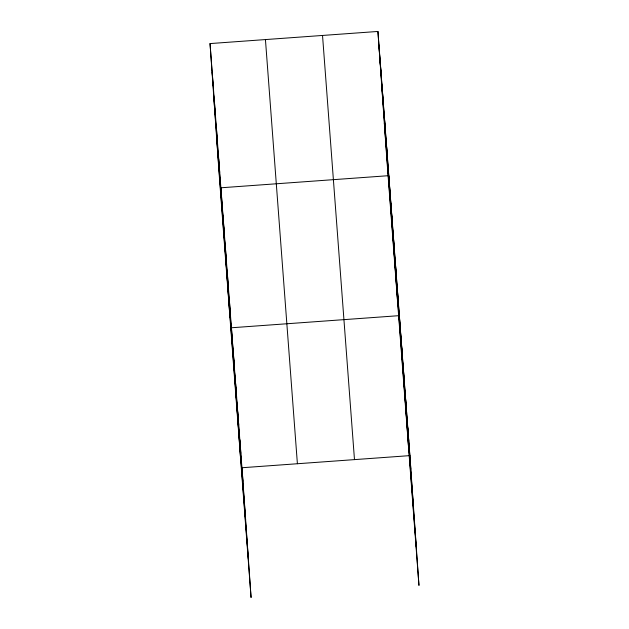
<?xml version="1.0" encoding="UTF-8"?>
<svg xmlns="http://www.w3.org/2000/svg" width="629" height="629" viewBox="0 0 629 629"><rect width="100%" height="100%" fill="white"/><g stroke="black" fill="none" stroke-linecap="round" stroke-linejoin="round"><path stroke-width="0.94" d="M409.888 455.616L241.992 467.74L251.073 597.55L219.112 173.384L210.039 43.574L377.927 31.45L409.888 455.616L418.961 585.426L387.008 161.26L377.927 31.45M378.87 44.942L410.831 469.116M381.559 83.327L413.512 507.493M384.327 122.875L416.28 547.041M322.528 35.452L354.481 459.618M265.438 39.572L297.399 463.738M210.039 43.574L242.936 481.232M213.663 95.451L245.617 519.617M216.431 134.999L248.384 559.165M407.781 427.618L408.724 441.118M405.666 399.627L406.609 413.119M403.559 371.629L404.502 385.129M401.451 343.638L402.395 357.13M408.418 445.45L399.344 315.64L231.448 327.764L240.522 457.574M397.229 287.65L398.173 301.142M395.122 259.651L396.066 273.151M393.015 231.653L393.958 245.153M390.908 203.662L391.851 217.154M397.874 305.482L388.793 175.664L220.897 187.788L229.978 317.598M386.623 146.824L387.566 160.316M384.453 117.977L385.396 131.477M382.275 89.137L383.218 102.629M380.105 60.29L381.048 73.79M239.885 439.742L240.828 453.242M237.778 411.751L238.721 425.243M235.663 383.753L236.606 397.253M233.556 355.762L234.499 369.254M229.341 299.766L230.285 313.266M227.226 271.775L228.17 285.267M225.119 243.777L226.063 257.277M223.012 215.786L223.955 229.278M218.727 158.948L219.67 172.44M216.557 130.101L217.5 143.601M214.379 101.261L215.322 114.753M212.209 72.414L213.152 85.914"/></g></svg>
